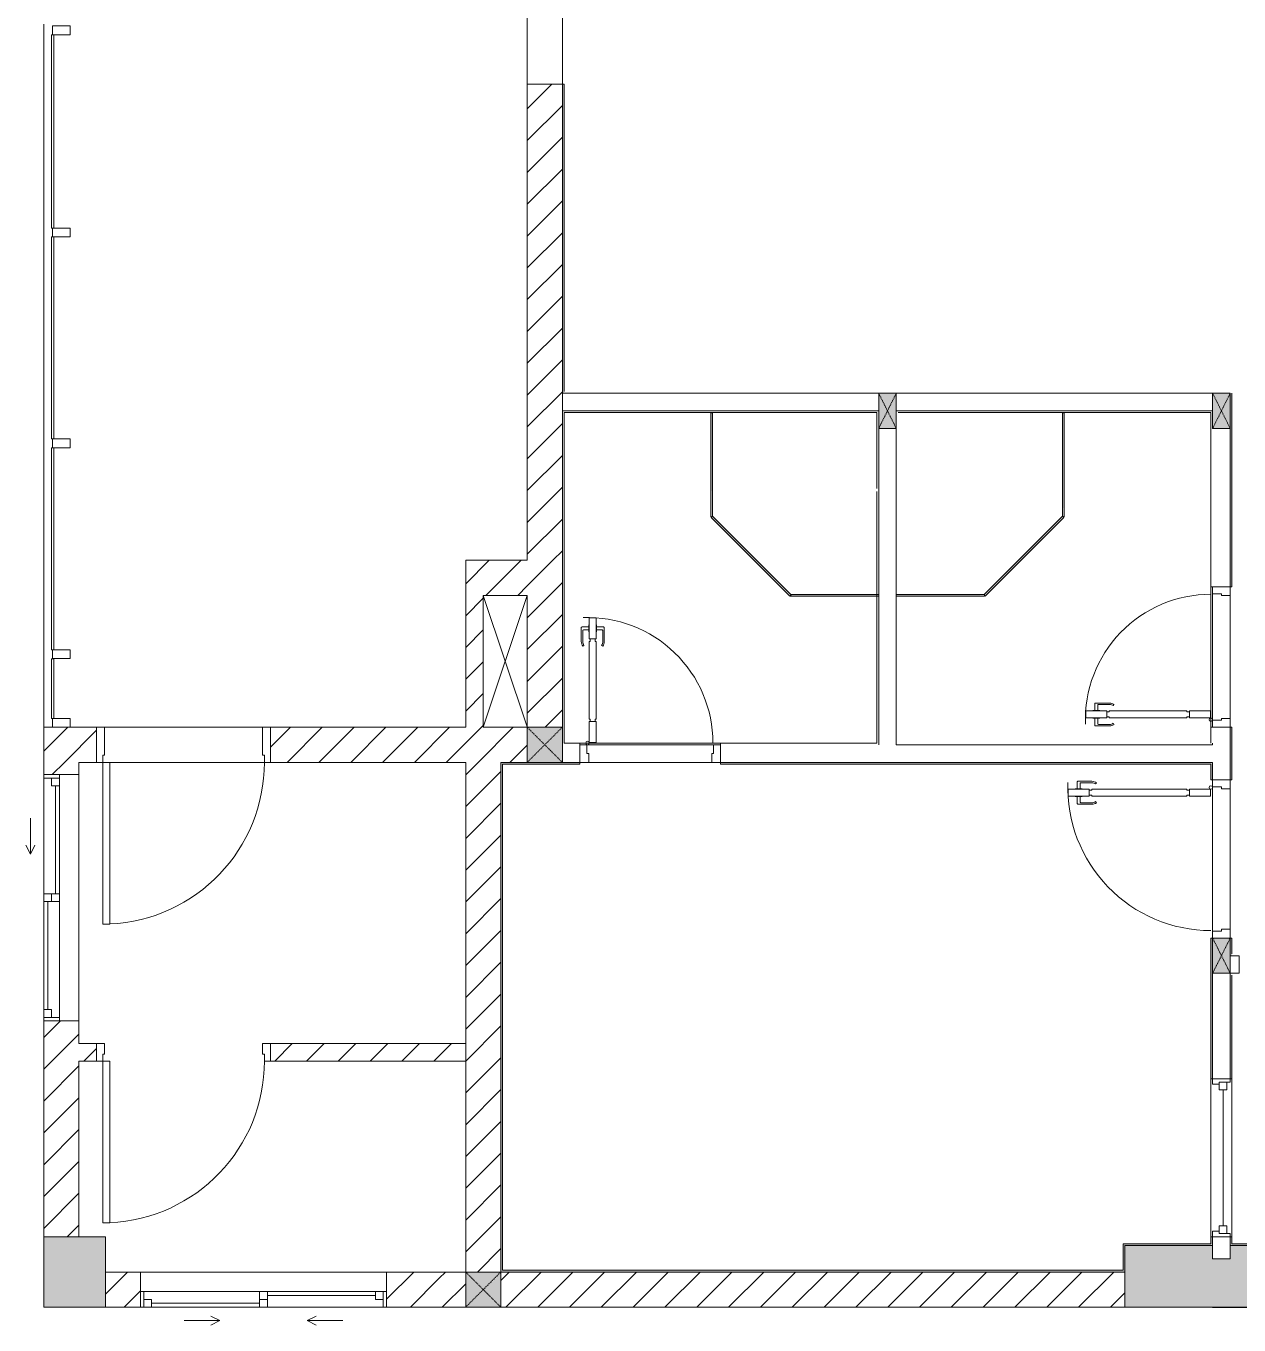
# Model space of a CAD drawing. Header units: millimetres. Extents: x 41758 to 237109, y 3795 to 78637.
# Drawn here: x 225756 to 232658, y 17135 to 24527 of the extents above; entities that cross this region are included whole.
import ezdxf

# ---------------------------------------------------------------- set-up
doc = ezdxf.new("R2010")
doc.units = ezdxf.units.MM
doc.linetypes.add('IMPORT-Dash _2_', pattern=[6, 3, -3])
for name, color, linetype, lineweight in [('0-2', 130, 'Continuous', 9), ('A-DETL-GENF-7', 130, 'Continuous', 9), ('A-DOOR-2', 130, 'Continuous', 9), ('A-DOOR-FRAM-2', 130, 'Continuous', 9), ('A-FLOR-1', 130, 'Continuous', 9), ('A-GLAZ-3', 130, 'Continuous', 9), ('A-GLAZ-CURT-3', 130, 'Continuous', 9), ('A-GLAZ-CWMG-1', 130, 'Continuous', 9), ('A-WALL-1', 130, 'Continuous', 9), ('A-WALL-PATT-3', 130, 'Continuous', 9), ('A_1404_dwg-1', 130, 'Continuous', 9), ('I-WALL', 130, 'Continuous', 9), ('I-WALL-1', 130, 'Continuous', 9), ('S-COLS-1', 130, 'Continuous', 9), ('S-COLS-2', 130, 'Continuous', 9), ('S-COLS-4', 130, 'Continuous', 9), ('S-COLS-7', 130, 'IMPORT-Dash _2_', 9), ('S-COLS-HDLN-1', 130, 'IMPORT-Dash _2_', 9)]:
    doc.layers.add(name, color=color, linetype=linetype, lineweight=lineweight)
pattern_1 = [(45, (0, 0), (-90.50967, 90.50967), [])]

# ---------------------------------------------------------------- blocks, each defined once
blk = doc.blocks.new('A_1404_dwg_NCV_TKTC_KET CAU_rvt-1-TKTC_MB HOÀN THIỆN SÀN TẦNG 3-4-4819833-KeyPlan-CH6')
at = {"layer": 'S-COLS-1'}
for points in [[(116452.6, 17236.9), (116452.6, 17636.9), (116102.6, 17636.9), (116102.6, 17236.9)], [(122852.6, 17236.9), (122952.6, 17236.9), (122952.1, 17586.9), (122852.6, 17586.9), (122852.6, 17511.9), (122752.6, 17511.9), (122752.6, 17586.9), (122252.6, 17586.9), (122252.6, 17236.9), (122752.6, 17236.9)]]:
    blk.add_hatch(color=256, dxfattribs=at).paths.add_polyline_path(points)
at = {"layer": 'A-FLOR-1'}
blk.add_line((122752.4, 17235.3), (124752.5, 17235.3), dxfattribs=at)
at = {"layer": 'S-COLS-2'}
blk.add_line((122952.6, 17586.9), (122852.6, 17586.9), dxfattribs=at)
at = {"layer": 'S-COLS-2', "flags": 128}
blk.add_lwpolyline([(116452.6, 17636.9), (116102.6, 17636.9), (116102.6, 17236.9), (116452.6, 17236.9)], close=True, dxfattribs=at)
blk.add_lwpolyline([(122252.6, 17436.9), (122252.6, 17236.9), (122952.6, 17236.9), (122952.6, 17436.9)], dxfattribs=at)
blk = doc.blocks.new('A_1404_dwg_DOOR_CW_01 CANH MO-PANEL KINH - DIW_01-900x2200-CỬA GỖ VÂN LAMINATE-V88-TKTC_MB HOÀN THIỆN SÀN TẦNG 3-4-4819893-KeyPlan-CH6')
at = {"layer": 'A-DETL-GENF-7'}
for p, q in [((38813.8, 67166.8), (38818.3, 67160.3)), ((38839.6, 67174.9), (38919.1, 67174.9)), ((38902.1, 67166.9), (38839.6, 67166.9)), ((38906.1, 67131.9), (38906.1, 67162.9)), ((38923.1, 67131.9), (38923.1, 67170.9)), ((38813.8, 67053.1), (38818.3, 67059.6)), ((38902.1, 67052.9), (38839.6, 67052.9)), ((38839.6, 67044.9), (38919.1, 67044.9)), ((38906.1, 67087.9), (38906.1, 67056.9)), ((38923.1, 67087.9), (38923.1, 67048.9))]:
    blk.add_line(p, q, dxfattribs=at)
at = {"layer": 'A-DETL-GENF-7', "flags": 128}
for points in [[(38284.6, 67129.9), (38284.6, 67089.9), (38164.6, 67089.9), (38164.6, 67129.9)], [(38298.6, 67123.9), (38298.6, 67129.9), (38840.6, 67129.9), (38840.6, 67123.9), (38854.6, 67123.9), (38854.6, 67095.9), (38840.6, 67095.9), (38840.6, 67089.9), (38298.6, 67089.9), (38298.6, 67095.9), (38284.6, 67095.9), (38284.6, 67123.9)], [(38974.6, 67089.9), (38974.6, 67129.9), (38854.6, 67129.9), (38854.6, 67089.9)], [(38894.8, 67131.9), (38894.8, 67129.9), (38934.3, 67129.9), (38934.3, 67131.9)], [(38894.8, 67087.9), (38894.8, 67089.9), (38934.3, 67089.9), (38934.3, 67087.9)]]:
    blk.add_lwpolyline(points, close=True, dxfattribs=at)
at = {"layer": 'A-DETL-GENF-7'}
blk.add_circle((38162.6, 67079.9), 10, dxfattribs=at)
for centre, radius, start, end in [((38162.6, 67079.9), 814, 358, 90), ((38839.6, 67129.9), 45, 90, 125), ((38839.6, 67129.9), 37, 90, 125), ((38902.1, 67162.9), 4, 0, 90), ((38919.1, 67170.9), 4, 0, 90), ((38839.6, 67089.9), 45, 235, 270), ((38839.6, 67089.9), 37, 235, 270), ((38902.1, 67056.9), 4, 270, 0), ((38919.1, 67048.9), 4, 270, 0)]:
    blk.add_arc(centre, radius, start, end, dxfattribs=at)
at = {"layer": 'A-DOOR-2'}
blk.add_line((38152.6, 67079.9), (38152.6, 67104.9), dxfattribs=at)
at = {"layer": 'A-DOOR-2', "flags": 128}
blk.add_lwpolyline([(38152.6, 67936.9), (38152.6, 67896.9), (38102.6, 67896.9), (38102.6, 67886.9), (38052.6, 67886.9), (38052.6, 67936.9)], dxfattribs=at)
blk.add_lwpolyline([(38052.6, 67086.9), (38102.6, 67086.9), (38102.6, 67076.9), (38152.6, 67076.9), (38152.6, 67036.9), (38052.6, 67036.9)], close=True, dxfattribs=at)
blk = doc.blocks.new('A_1404_dwg_DOOR_CW_01 CANH MO-PANEL KINH - DIG_02-800x2200-CỬA NHÔM KÍNH-V57-TKTC_MB HOÀN THIỆN SÀN TẦNG 3-4-4819848-KeyPlan-CH6')
at = {"layer": 'A-DETL-GENF-7'}
for p, q in [((112413.8, 58419.2), (112418.3, 58412.6)), ((112439.6, 58427.3), (112519.1, 58427.3)), ((112502.1, 58419.3), (112439.6, 58419.3)), ((112506.1, 58384.3), (112506.1, 58415.3)), ((112523.1, 58384.3), (112523.1, 58423.3)), ((112506.1, 58340.3), (112506.1, 58309.3)), ((112523.1, 58340.3), (112523.1, 58301.3)), ((112413.8, 58305.4), (112418.3, 58312)), ((112502.1, 58305.3), (112439.6, 58305.3)), ((112439.6, 58297.3), (112519.1, 58297.3))]:
    blk.add_line(p, q, dxfattribs=at)
at = {"layer": 'A-DETL-GENF-7', "flags": 128}
for points in [[(111984.6, 58342.3), (111984.6, 58382.3), (111864.6, 58382.3), (111864.6, 58342.3)], [(111998.6, 58348.3), (111998.6, 58342.3), (112440.6, 58342.3), (112440.6, 58348.3), (112454.6, 58348.3), (112454.6, 58376.3), (112440.6, 58376.3), (112440.6, 58382.3), (111998.6, 58382.3), (111998.6, 58376.3), (111984.6, 58376.3), (111984.6, 58348.3)], [(112574.6, 58382.3), (112574.6, 58342.3), (112454.6, 58342.3), (112454.6, 58382.3)], [(112494.8, 58384.3), (112494.8, 58382.3), (112534.3, 58382.3), (112534.3, 58384.3)], [(112494.8, 58340.3), (112494.8, 58342.3), (112534.3, 58342.3), (112534.3, 58340.3)]]:
    blk.add_lwpolyline(points, close=True, dxfattribs=at)
at = {"layer": 'A-DETL-GENF-7'}
blk.add_circle((111862.6, 58392.3), 10, dxfattribs=at)
for centre, radius, start, end in [((111862.6, 58392.3), 714, 270, 2), ((112439.6, 58382.3), 45, 90, 125), ((112439.6, 58382.3), 37, 90, 125), ((112502.1, 58415.3), 4, 0, 90), ((112519.1, 58423.3), 4, 0, 90), ((112439.6, 58342.3), 45, 235, 270), ((112439.6, 58342.3), 37, 235, 270), ((112502.1, 58309.3), 4, 270, 0), ((112519.1, 58301.3), 4, 270, 0)]:
    blk.add_arc(centre, radius, start, end, dxfattribs=at)
at = {"layer": 'A-DOOR-2'}
blk.add_line((111852.6, 58392.3), (111852.6, 58367.3), dxfattribs=at)
at = {"layer": 'A-DOOR-2', "flags": 128}
for points in [[(111752.6, 58435.3), (111752.6, 58385.3), (111802.6, 58385.3), (111802.6, 58395.3), (111852.6, 58395.3), (111852.6, 58435.3)], [(111752.6, 57685.3), (111752.6, 57635.3), (111852.6, 57635.3), (111852.6, 57675.3), (111802.6, 57675.3), (111802.6, 57685.3)]]:
    blk.add_lwpolyline(points, close=True, dxfattribs=at)
blk = doc.blocks.new('A_1404_dwg_M_Fixed - 900 x 1400-901190-TKTC_MB HOÀN THIỆN SÀN TẦNG 3-4-4819850-KeyPlan-CH6')
at = {"layer": 'A-GLAZ-3'}
blk.add_line((111793.6, 60597.9), (111793.6, 61371.9), dxfattribs=at)
at = {"layer": 'A-GLAZ-3', "flags": 128}
for points in [[(111771.6, 61415.9), (111771.6, 61371.9), (111815.6, 61371.9), (111815.6, 61415.9), (111752.6, 61415.9), (111752.6, 61433.8)], [(111815.6, 61402.9), (111852.6, 61402.9), (111852.6, 61434.9)], [(111752.6, 60534.9), (111752.6, 60553.9), (111815.6, 60553.9), (111815.6, 60597.9), (111771.6, 60597.9), (111771.6, 60553.9)], [(111815.6, 60566.9), (111852.6, 60566.9), (111852.6, 60534.9)]]:
    blk.add_lwpolyline(points, dxfattribs=at)
blk = doc.blocks.new('A_1404_dwg_System Panel - Glazed-901210-TKTC_MB HOÀN THIỆN SÀN TẦNG 3-4-4819895-KeyPlan-CH6')
at = {"layer": 'A-GLAZ-CURT-3'}
blk.add_hatch(color=256, dxfattribs=at).paths.add_polyline_path([(38999, 64948.9), (39007.6, 64948.9), (39002.6, 65539.6), (38997.6, 65539.6), (38997.6, 64948.9)])
blk.add_line((39007.6, 64948.9), (39007.6, 65537.5), dxfattribs=at)
at = {"layer": 'A-GLAZ-CURT-3', "flags": 128}
blk.add_lwpolyline([(38997.6, 65539.6), (38997.6, 64948.9), (39007.6, 64948.9)], dxfattribs=at)
blk = doc.blocks.new('A_1404_dwg_System Panel - Glazed-901211-TKTC_MB HOÀN THIỆN SÀN TẦNG 3-4-4819896-KeyPlan-CH6')
at = {"layer": 'A-GLAZ-CURT-3'}
blk.add_hatch(color=256, dxfattribs=at).paths.add_polyline_path([(39007.6, 65537.5), (39450.3, 65987.3), (39446.8, 65990.9), (39002.6, 65539.6), (39007.6, 65539.6)])
blk.add_line((39006.1, 65536.1), (39452.4, 65982.3), dxfattribs=at)
at = {"layer": 'A-GLAZ-CURT-3', "flags": 128}
blk.add_lwpolyline([(39446.8, 65990.9), (38999, 65543.1), (39006.1, 65536.1)], dxfattribs=at)
blk = doc.blocks.new('A_1404_dwg_System Panel - Glazed-901212-TKTC_MB HOÀN THIỆN SÀN TẦNG 3-4-4819897-KeyPlan-CH6')
at = {"layer": 'A-GLAZ-CURT-3'}
blk.add_hatch(color=256, dxfattribs=at).paths.add_polyline_path([(39453.8, 65982.3), (39952.6, 65982.3), (39952.6, 65992.3), (39450.3, 65987.3), (39452.4, 65982.3)])
at = {"layer": 'A-GLAZ-CURT-3', "flags": 128}
blk.add_lwpolyline([(39450.3, 65982.3), (39952.6, 65982.3), (39952.6, 65992.3), (39450.3, 65992.3)], close=True, dxfattribs=at)
blk = doc.blocks.new('A_1404_dwg_G1_SOF - BO TRU - 100x200-745959-TKTC_MB HOÀN THIỆN SÀN TẦNG 3-4-4819847-KeyPlan-CH6')
at = {"layer": 'S-COLS-1'}
blk.add_hatch(color=256, dxfattribs=at).paths.add_polyline_path([(110752.6, 56636.9), (110752.6, 56836.9), (110652.6, 56836.9), (110652.6, 56636.9)])
at = {"layer": 'S-COLS-1', "flags": 128}
blk.add_lwpolyline([(110752.6, 56836.9), (110652.6, 56836.9), (110652.6, 56636.9), (110752.6, 56636.9)], close=True, dxfattribs=at)
at = {"layer": 'S-COLS-HDLN-1'}
for p, q in [((110752.6, 56836.9), (110652.6, 56636.9)), ((110652.6, 56836.9), (110752.6, 56636.9))]:
    blk.add_line(p, q, dxfattribs=at)
blk = doc.blocks.new('A_1404_dwg_System Panel - Glazed-901217-TKTC_MB HOÀN THIỆN SÀN TẦNG 3-4-4819899-KeyPlan-CH6')
at = {"layer": 'A-GLAZ-CURT-3'}
blk.add_hatch(color=256, dxfattribs=at).paths.add_polyline_path([(40554.8, 65982.3), (40551.3, 65992.3), (40052.6, 65992.3), (40052.6, 65982.3), (40552.8, 65982.3)])
at = {"layer": 'A-GLAZ-CURT-3', "flags": 128}
blk.add_lwpolyline([(40554.8, 65992.3), (40052.6, 65992.3), (40052.6, 65982.3), (40552.8, 65982.3)], dxfattribs=at)
blk = doc.blocks.new('A_1404_dwg_System Panel - Glazed-901218-TKTC_MB HOÀN THIỆN SÀN TẦNG 3-4-4819900-KeyPlan-CH6')
at = {"layer": 'A-GLAZ-CURT-3'}
blk.add_hatch(color=256, dxfattribs=at).paths.add_polyline_path([(41007.6, 64948.9), (41002.6, 65539.6), (40997.6, 65536.1), (40997.6, 64948.9)])
blk.add_line((41007.6, 64948.9), (41007.6, 65539.6), dxfattribs=at)
at = {"layer": 'A-GLAZ-CURT-3', "flags": 128}
blk.add_lwpolyline([(40997.6, 65537.5), (40997.6, 64948.9), (41007.6, 64948.9)], dxfattribs=at)
blk = doc.blocks.new('A_1404_dwg_System Panel - Glazed-901219-TKTC_MB HOÀN THIỆN SÀN TẦNG 3-4-4819901-KeyPlan-CH6')
at = {"layer": 'A-GLAZ-CURT-3'}
blk.add_hatch(color=256, dxfattribs=at).paths.add_polyline_path([(40997.6, 65537.5), (41002.6, 65539.6), (41006.1, 65543.1), (40554.8, 65987.3), (40554.8, 65980.3), (40916.6, 65618.5)])
at = {"layer": 'A-GLAZ-CURT-3', "flags": 128}
blk.add_lwpolyline([(41006.1, 65543.1), (40558.4, 65990.9), (40551.3, 65983.8), (40999, 65536.1)], close=True, dxfattribs=at)
blk = doc.blocks.new('A_1404_dwg_NCV_TKTC_TANG 3 - 4_rvt-1-TKTC_MB HOÀN THIỆN SÀN TẦNG 3-4-4819943-KeyPlan-CH6')
at = {"layer": 'A-WALL-PATT-3'}
h = blk.add_hatch(color=256, dxfattribs=at)
h.paths.add_polyline_path([(119062.6, 22436.9), (119062.6, 24196.5), (119052.6, 24196.5), (119052.6, 22436.9)])
h.paths.add_polyline_path([(119052.6, 25286.5), (119062.6, 25287.4), (119062.6, 25436.9), (119052.6, 25436.9), (119052.6, 25287.4)])
h = blk.add_hatch(color=256, dxfattribs=at)
h.paths.add_polyline_path([(122862.6, 19236.9), (122862.6, 19336.9), (122852.6, 19336.9), (122852.6, 19236.9)])
h.paths.add_polyline_path([(122862.6, 20236.9), (122862.6, 20536.5), (122852.6, 20536.5), (122852.6, 20236.9)])
h.paths.add_polyline_path([(122852.6, 21336.5), (122862.6, 21336.5), (122862.6, 22436.9), (122852.6, 22436.9), (122852.6, 22236.9)])
h = blk.add_hatch(color=256, dxfattribs=at)
h.paths.add_polyline_path([(121491.6, 20326.9), (122752.6, 20326.9), (122752.6, 20336.9), (119952.6, 20336.9), (119952.6, 20326.9)])
h.paths.add_polyline_path([(119052.6, 20326.9), (119152.6, 20326.9), (119152.6, 20336.9), (118702.6, 20336.9), (118702.6, 20326.9), (118852.6, 20326.9)])
for points in [[(118712.6, 17436.9), (118712.6, 20326.9), (118702.6, 20326.9), (118702.6, 17436.9)], [(122252.6, 17446.9), (122252.6, 17596.9), (122242.6, 17596.9), (122242.6, 17446.9)], [(122740.1, 17586.9), (122752.6, 17586.9), (122752.6, 17596.9), (122252.6, 17596.9), (122252.6, 17586.9)], [(122952.1, 17587.4), (122962.6, 17587.4), (122962.6, 17597.4), (122862.6, 17597.4), (122862.6, 17587.4)], [(122242.6, 17436.9), (122252.6, 17436.9), (122252.6, 17446.9), (118712.6, 17446.9), (118712.6, 17436.9), (121491.6, 17436.9)]]:
    blk.add_hatch(color=256, dxfattribs=at).paths.add_polyline_path(points)
h = blk.add_hatch(color=256, dxfattribs=at)
h.paths.add_polyline_path([(122742.6, 17596.9), (122752.6, 17596.9), (122752.6, 17636.9), (122742.6, 17636.9)])
h.paths.add_polyline_path([(122752.6, 18536.9), (122752.6, 19336.9), (122742.6, 19336.9), (122742.6, 18536.9)])
h.paths.add_polyline_path([(122752.6, 20236.9), (122752.6, 20326.9), (122742.6, 20326.9), (122742.6, 20236.9)])
h = blk.add_hatch(color=256, dxfattribs=at)
h.paths.add_polyline_path([(122862.6, 17587.4), (122862.6, 17636.9), (122852.6, 17636.9), (122852.6, 17587.4)])
h.paths.add_polyline_path([(122852.6, 18536.9), (122862.6, 18536.9), (122862.6, 19126.9), (122852.6, 19126.9)])
at = {"layer": 'A-FLOR-1'}
for p, q in [((119052.7, 24196.5), (119052.7, 25286.5)), ((119902.6, 22325), (119902.6, 22326.9)), ((121902.6, 22326.9), (121902.6, 22325)), ((122752.6, 21296.5), (122752.6, 20576.5)), ((119912.6, 20436.9), (119192.6, 20436.9)), ((119902.6, 20336.9), (119202.6, 20336.9)), ((119202.6, 20336.9), (119902.6, 20336.9))]:
    blk.add_line(p, q, dxfattribs=at)
at = {"layer": 'A-FLOR-1', "flags": 128}
for points in [[(118852.7, 24196.5), (118852.7, 25286.5), (119052.6, 25286.5), (119052.6, 24196.5)], [(122852.6, 21286.5), (122852.6, 20586.5)], [(122752.6, 19376.9), (122752.6, 20196.9)], [(122852.6, 20186.9), (122852.6, 19386.9)]]:
    blk.add_lwpolyline(points, close=True, dxfattribs=at)
at = {"layer": 'A-WALL-1'}
for p, q in [((122752.6, 22436.9), (120952.6, 22436.9)), ((120952.6, 22336.9), (122752.6, 22336.9)), ((120852.6, 22236.9), (120852.6, 21291.5)), ((120952.6, 21291.5), (120952.6, 22236.9)), ((122852.6, 21336.5), (122852.6, 22236.9)), ((120852.6, 21291.5), (120852.6, 21281.5)), ((120952.6, 21281.5), (120952.6, 21291.5)), ((122752.6, 21336.5), (122852.6, 21336.5)), ((120852.6, 21281.5), (120852.6, 20436.9)), ((122852.6, 21286.5), (122852.6, 20586.5)), ((122852.6, 20536.5), (122752.6, 20536.5)), ((122852.6, 20236.9), (122852.6, 20536.5)), ((119052.6, 20436.9), (119052.6, 20336.9)), ((119152.6, 20336.9), (119152.6, 20436.9)), ((119952.6, 20436.9), (119952.6, 20336.9)), ((119052.6, 20336.9), (119152.6, 20336.9)), ((119902.6, 20336.9), (119202.6, 20336.9)), ((119952.6, 20336.9), (120852.6, 20336.9)), ((122752.6, 20326.9), (122752.6, 20236.9)), ((122752.6, 20236.9), (122852.6, 20236.9)), ((122862.6, 19236.9), (122852.6, 19236.9)), ((122902.6, 19236.9), (122862.6, 19236.9)), ((122902.6, 19136.9), (122902.6, 19236.9)), ((122752.6, 19136.9), (122752.6, 18536.9)), ((122852.6, 19126.9), (122852.6, 19136.9)), ((122852.6, 19136.9), (122902.6, 19136.9)), ((122852.6, 18536.9), (122852.6, 19126.9)), ((122752.6, 18536.9), (122852.6, 18536.9)), ((122852.6, 17636.9), (122752.6, 17636.9)), ((122752.6, 17636.9), (122752.6, 17596.9)), ((122852.6, 17587.4), (122852.6, 17636.9))]:
    blk.add_line(p, q, dxfattribs=at)
at = {"layer": 'A-WALL-1', "flags": 128}
for points in [[(120852.6, 22436.9), (119052.6, 22436.9), (119052.6, 22336.9), (120852.6, 22336.9)], [(122752.6, 20446.9), (122752.6, 20436.9), (120952.6, 20436.9), (120952.6, 21281.5)], [(120852.6, 20336.9), (122752.6, 20336.9), (122752.6, 20326.9)], [(122752.6, 17596.9), (122752.6, 17511.9), (122852.6, 17511.9), (122852.6, 17587.4)]]:
    blk.add_lwpolyline(points, dxfattribs=at)
at = {"layer": 'I-WALL'}
for p, q in [((122852.6, 22236.9), (122852.6, 21336.5)), ((122742.6, 20536.5), (122742.6, 21336.5)), ((122852.6, 20536.5), (122852.6, 20236.9)), ((119152.6, 20446.9), (119952.6, 20446.9)), ((119152.6, 20336.9), (119052.6, 20336.9)), ((120852.6, 20336.9), (119952.6, 20336.9)), ((122752.6, 20236.9), (122752.6, 20326.9)), ((122752.6, 18536.9), (122752.6, 19136.9)), ((122852.6, 19126.9), (122852.6, 18536.9)), ((122742.6, 17636.9), (122742.6, 18536.9)), ((122862.6, 18536.9), (122862.6, 17636.9)), ((122752.6, 17596.9), (122752.6, 17636.9)), ((122852.6, 17636.9), (122852.6, 17587.4))]:
    blk.add_line(p, q, dxfattribs=at)
at = {"layer": 'I-WALL-1'}
for p, q in [((120852.6, 21291.5), (120852.6, 22236.9)), ((120842.6, 21878.3), (120842.6, 21291.5)), ((120842.6, 21291.5), (120842.6, 21281.5)), ((120852.6, 21281.5), (120852.6, 21291.5)), ((119052.6, 20336.9), (118852.6, 20336.9)), ((122852.6, 19236.9), (122862.6, 19236.9))]:
    blk.add_line(p, q, dxfattribs=at)
at = {"layer": 'I-WALL-1', "flags": 128}
for points in [[(119062.6, 22446.9), (119062.6, 24196.5), (119052.6, 24196.5), (119052.6, 22436.9), (119062.6, 22436.9)], [(122852.6, 21336.5), (122862.6, 21336.5), (122862.6, 22436.9)], [(120852.6, 22336.9), (120842.6, 22336.9), (119052.6, 22336.9), (119052.6, 22326.9), (119052.6, 20536.9)], [(119152.6, 20436.9), (119152.6, 20446.9), (119062.6, 20446.9), (119062.6, 22326.9), (120842.6, 22326.9), (120842.6, 21894.5)], [(122752.6, 22336.9), (122742.6, 22336.9), (120952.6, 22336.9)], [(120962.6, 22326.9), (122742.6, 22326.9), (122742.6, 21336.5), (122752.6, 21336.5)], [(120842.6, 21281.5), (120842.6, 20446.9), (119952.6, 20446.9), (119952.6, 20436.9)], [(120852.6, 20436.9), (120852.6, 20446.9), (120852.6, 21281.5)], [(119052.6, 20536.9), (119052.6, 20446.9), (119052.6, 20436.9)], [(122752.6, 20536.5), (122742.6, 20536.5), (122742.6, 20446.9)], [(122852.6, 20236.9), (122862.6, 20236.9), (122862.6, 20536.5), (122852.6, 20536.5)], [(118852.6, 20336.9), (118702.6, 20336.9), (118702.6, 20326.9), (118702.6, 17436.9), (118712.6, 17436.9), (122252.6, 17436.9), (122252.6, 17446.9), (122252.6, 17586.9), (122752.6, 17586.9), (122752.6, 17596.9)], [(122752.6, 17636.9), (122742.6, 17636.9), (122742.6, 17596.9), (122252.6, 17596.9), (122242.6, 17596.9), (122242.6, 17446.9), (118712.6, 17446.9), (118712.6, 20326.9), (119152.6, 20326.9), (119152.6, 20336.9)], [(119952.6, 20336.9), (119952.6, 20326.9), (122742.6, 20326.9), (122742.6, 20236.9), (122752.6, 20236.9)], [(122752.6, 20326.9), (122752.6, 20336.9), (120852.6, 20336.9)], [(122752.6, 19336.9), (122742.6, 19336.9), (122742.6, 18536.9), (122752.6, 18536.9)], [(122862.6, 19246.9), (122862.6, 19336.9), (122852.6, 19336.9)], [(122852.6, 18536.9), (122862.6, 18536.9), (122862.6, 19126.9)], [(122852.6, 17587.4), (122862.6, 17587.4), (122952.6, 17587.4), (122952.6, 17446.9), (122952.6, 17436.9), (124552.6, 17436.9), (124552.6, 17446.9), (122962.6, 17446.9), (122962.6, 17587.4), (122962.6, 17597.4), (122862.6, 17597.4), (122862.6, 17636.9), (122852.6, 17636.9)]]:
    blk.add_lwpolyline(points, dxfattribs=at)
for name, p, rotation in [('A_1404_dwg_G1_SOF - BO TRU - 100x200-745959-TKTC_MB HOÀN THIỆN SÀN TẦNG 3-4-4819847-KeyPlan-CH6', (231605.1, 79073.9), 180), ('A_1404_dwg_G1_SOF - BO TRU - 100x200-745959-TKTC_MB HOÀN THIỆN SÀN TẦNG 3-4-4819847-KeyPlan-CH6', (233505.1, 79073.9), 180), ('A_1404_dwg_System Panel - Glazed-901218-TKTC_MB HOÀN THIỆN SÀN TẦNG 3-4-4819900-KeyPlan-CH6', (160905.1, 87273.9), 180), ('A_1404_dwg_System Panel - Glazed-901210-TKTC_MB HOÀN THIỆN SÀN TẦNG 3-4-4819895-KeyPlan-CH6', (160905.1, 87273.9), 180), ('A_1404_dwg_System Panel - Glazed-901219-TKTC_MB HOÀN THIỆN SÀN TẦNG 3-4-4819901-KeyPlan-CH6', (160905.1, 87273.9), 180), ('A_1404_dwg_System Panel - Glazed-901211-TKTC_MB HOÀN THIỆN SÀN TẦNG 3-4-4819896-KeyPlan-CH6', (160905.1, 87273.9), 180), ('A_1404_dwg_System Panel - Glazed-901217-TKTC_MB HOÀN THIỆN SÀN TẦNG 3-4-4819899-KeyPlan-CH6', (160905.1, 87273.9), 180), ('A_1404_dwg_System Panel - Glazed-901212-TKTC_MB HOÀN THIỆN SÀN TẦNG 3-4-4819897-KeyPlan-CH6', (160905.1, 87273.9), 180), ('A_1404_dwg_DOOR_CW_01 CANH MO-PANEL KINH - DIG_02-800x2200-CỬA NHÔM KÍNH-V57-TKTC_MB HOÀN THIỆN SÀN TẦNG 3-4-4819848-KeyPlan-CH6', (234605.1, 78971.8), 180), ('A_1404_dwg_DOOR_CW_01 CANH MO-PANEL KINH - DIG_02-800x2200-CỬA NHÔM KÍNH-V57-TKTC_MB HOÀN THIỆN SÀN TẦNG 3-4-4819848-KeyPlan-CH6', (177587.9, -91415.6), 90.00000000000001), ('A_1404_dwg_DOOR_CW_01 CANH MO-PANEL KINH - DIW_01-900x2200-CỬA GỖ VÂN LAMINATE-V88-TKTC_MB HOÀN THIỆN SÀN TẦNG 3-4-4819893-KeyPlan-CH6', (160905.1, 87273.9), 180), ('A_1404_dwg_G1_SOF - BO TRU - 100x200-745959-TKTC_MB HOÀN THIỆN SÀN TẦNG 3-4-4819847-KeyPlan-CH6', (233505.1, 75973.9), 180), ('A_1404_dwg_M_Fixed - 900 x 1400-901190-TKTC_MB HOÀN THIỆN SÀN TẦNG 3-4-4819850-KeyPlan-CH6', (234605.1, 79071.8), 180)]:
    blk.add_blockref(name, p, dxfattribs=dict(rotation=rotation))
blk = doc.blocks.new('A_1404_dwg_System Panel - Glazed-1453213-TKTC_MB HOÀN THIỆN SÀN TẦNG 3-4-4819973-KeyPlan-CH6')
at = {"layer": 'A-GLAZ-CURT-3', "flags": 128}
blk.add_lwpolyline([(116146.6, 24476.9), (116146.6, 23376.9), (116158.6, 23376.9), (116158.6, 24476.9)], close=True, dxfattribs=at)
blk = doc.blocks.new('A_1404_dwg_System Panel - Glazed-1286806-TKTC_MB HOÀN THIỆN SÀN TẦNG 3-4-4819969-KeyPlan-CH6')
at = {"layer": 'A-GLAZ-CURT-3', "flags": 128}
blk.add_lwpolyline([(44808.6, 21786.9), (44808.6, 22936.9), (44796.6, 22936.9), (44796.6, 21786.9)], close=True, dxfattribs=at)
blk = doc.blocks.new('A_1404_dwg_System Panel - Glazed-4731533-TKTC_MB HOÀN THIỆN SÀN TẦNG 3-4-4819974-KeyPlan-CH6')
at = {"layer": 'A-GLAZ-CURT-3', "flags": 128}
blk.add_lwpolyline([(116146.6, 20926.9), (116146.6, 20586.9), (116158.6, 20586.9), (116158.6, 20926.9)], close=True, dxfattribs=at)
blk = doc.blocks.new('A_1404_dwg_Rectangular Mullion - 50 x 100mm-1286808-TKTC_MB HOÀN THIỆN SÀN TẦNG 3-4-4819971-KeyPlan-CH6')
at = {"layer": 'A-GLAZ-CWMG-1', "flags": 128}
blk.add_lwpolyline([(44802.6, 24476.9), (44802.6, 24526.9), (44702.6, 24526.9), (44702.6, 24476.9)], close=True, dxfattribs=at)
blk = doc.blocks.new('A_1404_dwg_Rectangular Mullion - 50 x 100mm-1286811-TKTC_MB HOÀN THIỆN SÀN TẦNG 3-4-4819975-KeyPlan-CH6')
at = {"layer": 'A-GLAZ-CWMG-1', "flags": 128}
blk.add_lwpolyline([(116152.6, 24526.9), (116152.6, 24476.9), (116252.6, 24476.9), (116252.6, 24526.9)], close=True, dxfattribs=at)
blk = doc.blocks.new('A_1404_dwg_Rectangular Mullion - 50 x 100mm-1286804-TKTC_MB HOÀN THIỆN SÀN TẦNG 3-4-4819972-KeyPlan-CH6')
at = {"layer": 'A-GLAZ-CWMG-1', "flags": 128}
blk.add_lwpolyline([(44802.6, 21736.9), (44802.6, 21786.9), (44702.6, 21786.9), (44702.6, 21736.9)], close=True, dxfattribs=at)
blk = doc.blocks.new('A_1404_dwg_1_FAMILY RVT - W01-WxH 1400x1400xmm-V7-TKTC_MB HOÀN THIỆN SÀN TẦNG 3-4-4819976-KeyPlan-CH6')
at = {"layer": 'A-GLAZ-3'}
blk.add_line((117104.2, 17160.7), (116901, 17160.7), dxfattribs=at)
at = {"layer": 'A-GLAZ-3', "flags": 128}
blk.add_lwpolyline([(117053.4, 17135.3), (117104.2, 17160.7), (117053.4, 17186.1)], dxfattribs=at)
blk = doc.blocks.new('A_1404_dwg_G1_SOF - BO TRU - 200x200-V42-TKTC_MB HOÀN THIỆN SÀN TẦNG 3-4-4820022-KeyPlan-CH6')
at = {"layer": 'S-COLS-7'}
blk.add_hatch(color=256, dxfattribs=at).paths.add_polyline_path([(118702.6, 17236.9), (118702.6, 17436.9), (118502.6, 17436.9), (118502.6, 17236.9)])
at = {"layer": 'S-COLS-4', "flags": 128}
blk.add_lwpolyline([(118702.6, 17436.9), (118702.6, 17236.9), (118502.6, 17236.9), (118502.6, 17436.9)], close=True, dxfattribs=at)
at = {"layer": 'S-COLS-HDLN-1'}
for p, q in [((118502.6, 17436.9), (118702.6, 17236.9)), ((118702.6, 17436.9), (118502.6, 17236.9))]:
    blk.add_line(p, q, dxfattribs=at)
blk = doc.blocks.new('A_1404_dwg_G1_SOF - BO TRU - 200x200-V44-TKTC_MB HOÀN THIỆN SÀN TẦNG 3-4-4820024-KeyPlan-CH6')
at = {"layer": 'S-COLS-7'}
blk.add_hatch(color=256, dxfattribs=at).paths.add_polyline_path([(119052.6, 20336.9), (119052.6, 20536.9), (118852.6, 20536.9), (118852.6, 20336.9)])
at = {"layer": 'S-COLS-4', "flags": 128}
blk.add_lwpolyline([(118852.6, 20336.9), (118852.6, 20536.9), (119052.6, 20536.9)], dxfattribs=at)
at = {"layer": 'S-COLS-HDLN-1'}
for p, q in [((118852.6, 20536.9), (119052.6, 20336.9)), ((119052.6, 20536.9), (118852.6, 20336.9))]:
    blk.add_line(p, q, dxfattribs=at)
blk = doc.blocks.new('A_1404_dwg_1_FAMILY RVT - W01-WxH 1400x1400xmm-V168-TKTC_MB HOÀN THIỆN SÀN TẦNG 3-4-4820050-KeyPlan-CH6')
at = {"layer": 'A-GLAZ-3'}
for p, q in [((44802.6, 20247.9), (44713.7, 20247.9)), ((44735.9, 19589.2), (44735.9, 20203.4)), ((44878.8, 19815.3), (44878.8, 20018.5)), ((44758.1, 19589.2), (44758.1, 19544.7)), ((44802.6, 19544.7), (44802.6, 19589.2)), ((44780.3, 18930.4), (44780.3, 19544.7)), ((44802.6, 18866.9), (44802.6, 18930.4)), ((44802.6, 18886), (44713.7, 18886))]:
    blk.add_line(p, q, dxfattribs=at)
at = {"layer": 'A-GLAZ-3', "flags": 128}
blk.add_lwpolyline([(44602.6, 18866.9), (44602.6, 20266.9), (44802.6, 20266.9), (44802.6, 18866.9)], close=True, dxfattribs=at)
for points in [[(44713.7, 18866.9), (44713.7, 18886), (44713.7, 19544.7), (44713.7, 19589.2), (44713.7, 20203.4), (44713.7, 20266.9)], [(44713.7, 19589.2), (44802.6, 19589.2), (44802.6, 20247.9), (44802.6, 20266.9)], [(44758.1, 20247.9), (44758.1, 20203.4), (44713.7, 20203.4)], [(44904.2, 19866.1), (44878.8, 19815.3), (44853.4, 19866.1)], [(44713.7, 19544.7), (44802.6, 19544.7), (44802.6, 18930.4), (44758.1, 18930.4), (44758.1, 18886)]]:
    blk.add_lwpolyline(points, dxfattribs=at)
blk = doc.blocks.new('A_1404_dwg_FD_04 - FD_04-900x2200mm-700241-TKTC_MB HOÀN THIỆN SÀN TẦNG 3-4-4820051-KeyPlan-CH6')
at = {"layer": 'A-DETL-GENF-7', "flags": 128}
blk.add_lwpolyline([(116437.6, 19416.9), (116437.6, 20336.9), (116477.6, 20336.9), (116477.6, 19416.9)], close=True, dxfattribs=at)
at = {"layer": 'A-DETL-GENF-7'}
blk.add_arc((116437.6, 20336.9), 920, 272.49191, 360, dxfattribs=at)
at = {"layer": 'A-DOOR-FRAM-2', "flags": 128}
for points in [[(116437.6, 20376.9), (116447.6, 20376.9), (116447.6, 20536.9), (116402.6, 20536.9), (116402.6, 20336.9), (116437.6, 20336.9)], [(117357.6, 20376.9), (117357.6, 20336.9), (117392.6, 20336.9), (117392.6, 20536.9), (117347.6, 20536.9), (117347.6, 20376.9)]]:
    blk.add_lwpolyline(points, close=True, dxfattribs=at)
blk = doc.blocks.new('A_1404_dwg_FD_04 - FD_04-900x2200mm-4731490-TKTC_MB HOÀN THIỆN SÀN TẦNG 3-4-4820052-KeyPlan-CH6')
at = {"layer": 'A-DETL-GENF-7', "flags": 128}
blk.add_lwpolyline([(116437.6, 17716.9), (116437.6, 18636.9), (116477.6, 18636.9), (116477.6, 17716.9)], close=True, dxfattribs=at)
at = {"layer": 'A-DETL-GENF-7'}
blk.add_arc((116437.6, 18636.9), 920, 272.49191, 360, dxfattribs=at)
at = {"layer": 'A-DOOR-FRAM-2', "flags": 128}
for points in [[(116437.6, 18676.9), (116447.6, 18676.9), (116447.6, 18736.9), (116402.6, 18736.9), (116402.6, 18636.9), (116437.6, 18636.9)], [(117357.6, 18676.9), (117357.6, 18636.9), (117392.6, 18636.9), (117392.6, 18736.9), (117347.6, 18736.9), (117347.6, 18676.9)]]:
    blk.add_lwpolyline(points, close=True, dxfattribs=at)
blk = doc.blocks.new('A_1404_dwg_1_FAMILY RVT - W01-WxH 1400x1400xmm-V4-TKTC_MB HOÀN THIỆN SÀN TẦNG 3-4-4819953-KeyPlan-CH6')
at = {"layer": 'A-GLAZ-3'}
for p, q in [((127252.6, 75616.3), (127163.7, 75616.3)), ((127230.3, 75571.8), (127230.3, 74957.5)), ((127208.1, 74913.1), (127208.1, 74957.5)), ((127252.6, 74957.5), (127252.6, 74913.1)), ((127185.9, 74913.1), (127185.9, 74298.8)), ((127328.8, 74686.9), (127328.8, 74483.7)), ((127252.6, 74254.4), (127163.7, 74254.4))]:
    blk.add_line(p, q, dxfattribs=at)
at = {"layer": 'A-GLAZ-3', "flags": 128}
for points in [[(127252.6, 75635.3), (127052.6, 75635.3), (127052.6, 74235.3), (127252.6, 74235.3), (127252.6, 75635.3), (127252.6, 75571.8)], [(127163.7, 75635.3), (127163.7, 75616.3), (127163.7, 74957.5), (127163.7, 74913.1), (127163.7, 74298.8), (127163.7, 74235.3)], [(127163.7, 74957.5), (127252.6, 74957.5), (127252.6, 75571.8), (127208.1, 75571.8), (127208.1, 75616.3)], [(127163.7, 74913.1), (127252.6, 74913.1), (127252.6, 74254.4), (127252.6, 74235.3)], [(127354.2, 74636.1), (127328.8, 74686.9), (127303.4, 74636.1)], [(127208.1, 74254.4), (127208.1, 74298.8), (127163.7, 74298.8)]]:
    blk.add_lwpolyline(points, dxfattribs=at)
blk = doc.blocks.new('A_1404_dwg-4819832-KeyPlan-CH6')
at = {"layer": 'A-WALL-PATT-3'}
h = blk.add_hatch(dxfattribs=at)
h.set_pattern_fill('FP_41', color=256, style=0, pattern_type=2)
h.set_pattern_definition(pattern_1)
h.paths.add_polyline_path([(119052.6, 21486.9), (119052.6, 24196.5), (118852.6, 24196.5), (118852.6, 21486.9)])
h.paths.add_polyline_path([(119052.6, 25287.4), (119052.6, 25437.4), (118852.6, 25436.9), (118852.6, 25287.4)])
h = blk.add_hatch(dxfattribs=at)
h.set_pattern_fill('FP_41', color=256, style=0, pattern_type=2)
h.set_pattern_definition(pattern_1)
h.paths.add_polyline_path([(118502.6, 21286.9), (118852.6, 21286.9), (118852.6, 21486.9), (118502.6, 21486.9)])
h = blk.add_hatch(dxfattribs=at)
h.set_pattern_fill('FP_41', color=256, style=0, pattern_type=2)
h.set_pattern_definition(pattern_1)
h.paths.add_polyline_path([(118852.6, 20536.9), (119052.6, 20536.9), (119052.6, 21486.9), (118852.6, 21486.9), (118852.6, 21174.2)])
h = blk.add_hatch(dxfattribs=at)
h.set_pattern_fill('FP_41', color=256, style=0, pattern_type=2)
h.set_pattern_definition(pattern_1)
h.paths.add_polyline_path([(118502.6, 20536.9), (118602.6, 20536.9), (118602.6, 21286.9), (118502.6, 21286.9), (118502.6, 21174.2)])
h = blk.add_hatch(dxfattribs=at)
h.set_pattern_fill('FP_41', color=256, style=0, pattern_type=2)
h.set_pattern_definition(pattern_1)
h.paths.add_polyline_path([(118052.6, 20336.9), (118502.6, 20336.9), (118502.6, 20536.9), (117392.6, 20536.9), (117392.6, 20336.9)])
h.paths.add_polyline_path([(116402.6, 20336.9), (116402.6, 20536.9), (116102.6, 20536.9), (116102.6, 20336.9), (116302.6, 20336.9)])
h = blk.add_hatch(dxfattribs=at)
h.set_pattern_fill('FP_41', color=256, style=0, pattern_type=2)
h.set_pattern_definition(pattern_1)
h.paths.add_polyline_path([(118852.6, 20336.9), (118852.6, 20536.9), (118502.6, 20536.9), (118502.6, 20336.9), (118702.6, 20336.9)])
h = blk.add_hatch(dxfattribs=at)
h.set_pattern_fill('FP_41', color=256, style=0, pattern_type=2)
h.set_pattern_definition(pattern_1)
h.paths.add_polyline_path([(116102.6, 17636.9), (116302.6, 17636.9), (116302.6, 18866.9), (116102.6, 18866.9), (116102.6, 18636.9)])
h.paths.add_polyline_path([(116102.6, 20266.9), (116302.6, 20266.9), (116302.6, 20336.9), (116102.6, 20336.9)])
h = blk.add_hatch(dxfattribs=at)
h.set_pattern_fill('FP_41', color=256, style=0, pattern_type=2)
h.set_pattern_definition(pattern_1)
h.paths.add_polyline_path([(118702.6, 17436.9), (118702.6, 20336.9), (118502.6, 20336.9), (118502.6, 17436.9)])
h = blk.add_hatch(dxfattribs=at)
h.set_pattern_fill('FP_41', color=256, style=0, pattern_type=2)
h.set_pattern_definition(pattern_1)
h.paths.add_polyline_path([(117392.6, 18636.9), (118502.6, 18636.9), (118502.6, 18736.9), (117392.6, 18736.9)])
h.paths.add_polyline_path([(116402.6, 18636.9), (116402.6, 18736.9), (116302.6, 18736.9), (116302.6, 18636.9)])
h = blk.add_hatch(dxfattribs=at)
h.set_pattern_fill('FP_41', color=256, style=0, pattern_type=2)
h.set_pattern_definition(pattern_1)
h.paths.add_polyline_path([(116652.6, 17236.9), (116652.6, 17436.9), (116452.6, 17436.9), (116452.6, 17236.9)])
h.paths.add_polyline_path([(118352.6, 17236.9), (118352.6, 17436.9), (118052.6, 17436.9), (118052.6, 17236.9)])
h = blk.add_hatch(dxfattribs=at)
h.set_pattern_fill('FP_41', color=256, style=0, pattern_type=2)
h.set_pattern_definition(pattern_1)
h.paths.add_polyline_path([(122252.6, 17236.9), (122252.6, 17436.9), (118702.6, 17436.9), (118702.6, 17236.9), (121491.6, 17236.9)])
h.paths.add_polyline_path([(118502.6, 17236.9), (118502.6, 17436.9), (118352.6, 17436.9), (118352.6, 17236.9)])
at = {"layer": '0-2'}
for p, q in [((118852.6, 20538.2), (118602.6, 21286.9)), ((118602.6, 20536.9), (118852.6, 21285.7))]:
    blk.add_line(p, q, dxfattribs=at)
at = {"layer": 'A-FLOR-1'}
for p, q in [((116102.6, 24536.9), (116102.6, 20536.9)), ((116447.6, 20536.9), (117347.6, 20536.9)), ((117357.6, 20336.9), (116437.6, 20336.9))]:
    blk.add_line(p, q, dxfattribs=at)
at = {"layer": 'A-FLOR-1', "flags": 128}
blk.add_lwpolyline([(118852.5, 21486.9), (118852.5, 25436.9), (118502.5, 25436.9), (118502.5, 29586.9)], dxfattribs=at)
at = {"layer": 'A-WALL-1'}
for p, q in [((116102.6, 18866.9), (116102.6, 17636.9)), ((116102.6, 17636.9), (116302.6, 17636.9)), ((116452.6, 17436.9), (116452.6, 17236.9)), ((116652.6, 17436.9), (116452.6, 17436.9)), ((122252.6, 17236.9), (122252.6, 17436.9)), ((116452.6, 17236.9), (116652.6, 17236.9)), ((118052.6, 17236.9), (118502.6, 17236.9)), ((118702.6, 17236.9), (122252.6, 17236.9))]:
    blk.add_line(p, q, dxfattribs=at)
at = {"layer": 'A-WALL-1', "flags": 128}
for points in [[(118852.6, 24197.4), (118852.6, 21486.9), (118502.6, 21486.9), (118502.6, 20536.9), (117392.6, 20536.9), (117392.6, 20336.9), (118502.6, 20336.9)], [(116302.6, 20266.9), (116302.6, 20336.9), (116402.6, 20336.9), (116402.6, 20536.9), (116102.6, 20536.9), (116102.6, 20266.9)], [(118502.6, 17436.9), (118502.6, 20336.9), (118502.6, 18736.9), (117392.6, 18736.9), (117392.6, 18636.9), (118502.6, 18636.9), (118502.6, 17436.9), (118052.6, 17436.9)], [(116302.6, 17636.9), (116302.6, 18636.9), (116402.6, 18636.9), (116402.6, 18736.9), (116302.6, 18736.9), (116302.6, 18866.9)]]:
    blk.add_lwpolyline(points, dxfattribs=at)
blk.add_lwpolyline([(118852.6, 20536.9), (118602.6, 20536.9), (118602.6, 21286.9), (118852.6, 21286.9)], close=True, dxfattribs=at)
for name in ['A_1404_dwg_NCV_TKTC_KET CAU_rvt-1-TKTC_MB HOÀN THIỆN SÀN TẦNG 3-4-4819833-KeyPlan-CH6', 'A_1404_dwg_NCV_TKTC_TANG 3 - 4_rvt-1-TKTC_MB HOÀN THIỆN SÀN TẦNG 3-4-4819943-KeyPlan-CH6', 'A_1404_dwg_System Panel - Glazed-1453213-TKTC_MB HOÀN THIỆN SÀN TẦNG 3-4-4819973-KeyPlan-CH6', 'A_1404_dwg_Rectangular Mullion - 50 x 100mm-1286811-TKTC_MB HOÀN THIỆN SÀN TẦNG 3-4-4819975-KeyPlan-CH6', 'A_1404_dwg_System Panel - Glazed-4731533-TKTC_MB HOÀN THIỆN SÀN TẦNG 3-4-4819974-KeyPlan-CH6', 'A_1404_dwg_FD_04 - FD_04-900x2200mm-700241-TKTC_MB HOÀN THIỆN SÀN TẦNG 3-4-4820051-KeyPlan-CH6', 'A_1404_dwg_G1_SOF - BO TRU - 200x200-V44-TKTC_MB HOÀN THIỆN SÀN TẦNG 3-4-4820024-KeyPlan-CH6', 'A_1404_dwg_FD_04 - FD_04-900x2200mm-4731490-TKTC_MB HOÀN THIỆN SÀN TẦNG 3-4-4820052-KeyPlan-CH6', 'A_1404_dwg_G1_SOF - BO TRU - 200x200-V42-TKTC_MB HOÀN THIỆN SÀN TẦNG 3-4-4820022-KeyPlan-CH6', 'A_1404_dwg_1_FAMILY RVT - W01-WxH 1400x1400xmm-V7-TKTC_MB HOÀN THIỆN SÀN TẦNG 3-4-4819976-KeyPlan-CH6']:
    blk.add_blockref(name, (0, 0))
for name, p, rotation in [('A_1404_dwg_Rectangular Mullion - 50 x 100mm-1286804-TKTC_MB HOÀN THIỆN SÀN TẦNG 3-4-4819972-KeyPlan-CH6', (160955.2, 45113.9), 180), ('A_1404_dwg_System Panel - Glazed-1286806-TKTC_MB HOÀN THIỆN SÀN TẦNG 3-4-4819969-KeyPlan-CH6', (160955.2, 45113.9), 180), ('A_1404_dwg_Rectangular Mullion - 50 x 100mm-1286804-TKTC_MB HOÀN THIỆN SÀN TẦNG 3-4-4819972-KeyPlan-CH6', (160955.2, 43913.9), 180), ('A_1404_dwg_System Panel - Glazed-1286806-TKTC_MB HOÀN THIỆN SÀN TẦNG 3-4-4819969-KeyPlan-CH6', (160955.2, 43913.9), 180), ('A_1404_dwg_Rectangular Mullion - 50 x 100mm-1286804-TKTC_MB HOÀN THIỆN SÀN TẦNG 3-4-4819972-KeyPlan-CH6', (160955.2, 42713.9), 180), ('A_1404_dwg_Rectangular Mullion - 50 x 100mm-1286808-TKTC_MB HOÀN THIỆN SÀN TẦNG 3-4-4819971-KeyPlan-CH6', (160955.2, 45063.9), 180), ('A_1404_dwg_1_FAMILY RVT - W01-WxH 1400x1400xmm-V4-TKTC_MB HOÀN THIỆN SÀN TẦNG 3-4-4819953-KeyPlan-CH6', (243355.1, 94502.2), 180), ('A_1404_dwg_1_FAMILY RVT - W01-WxH 1400x1400xmm-V168-TKTC_MB HOÀN THIỆN SÀN TẦNG 3-4-4820050-KeyPlan-CH6', (97785.6, 62039.5), 270.0000000000001)]:
    blk.add_blockref(name, p, dxfattribs=dict(rotation=rotation))

msp = doc.modelspace()

# ---------------------------------------------------------------- block references
at = {"layer": 'A_1404_dwg-1'}
msp.add_blockref('A_1404_dwg-4819832-KeyPlan-CH6', (109755.1, 0), dxfattribs=at)

doc.saveas('drawing.dxf')
